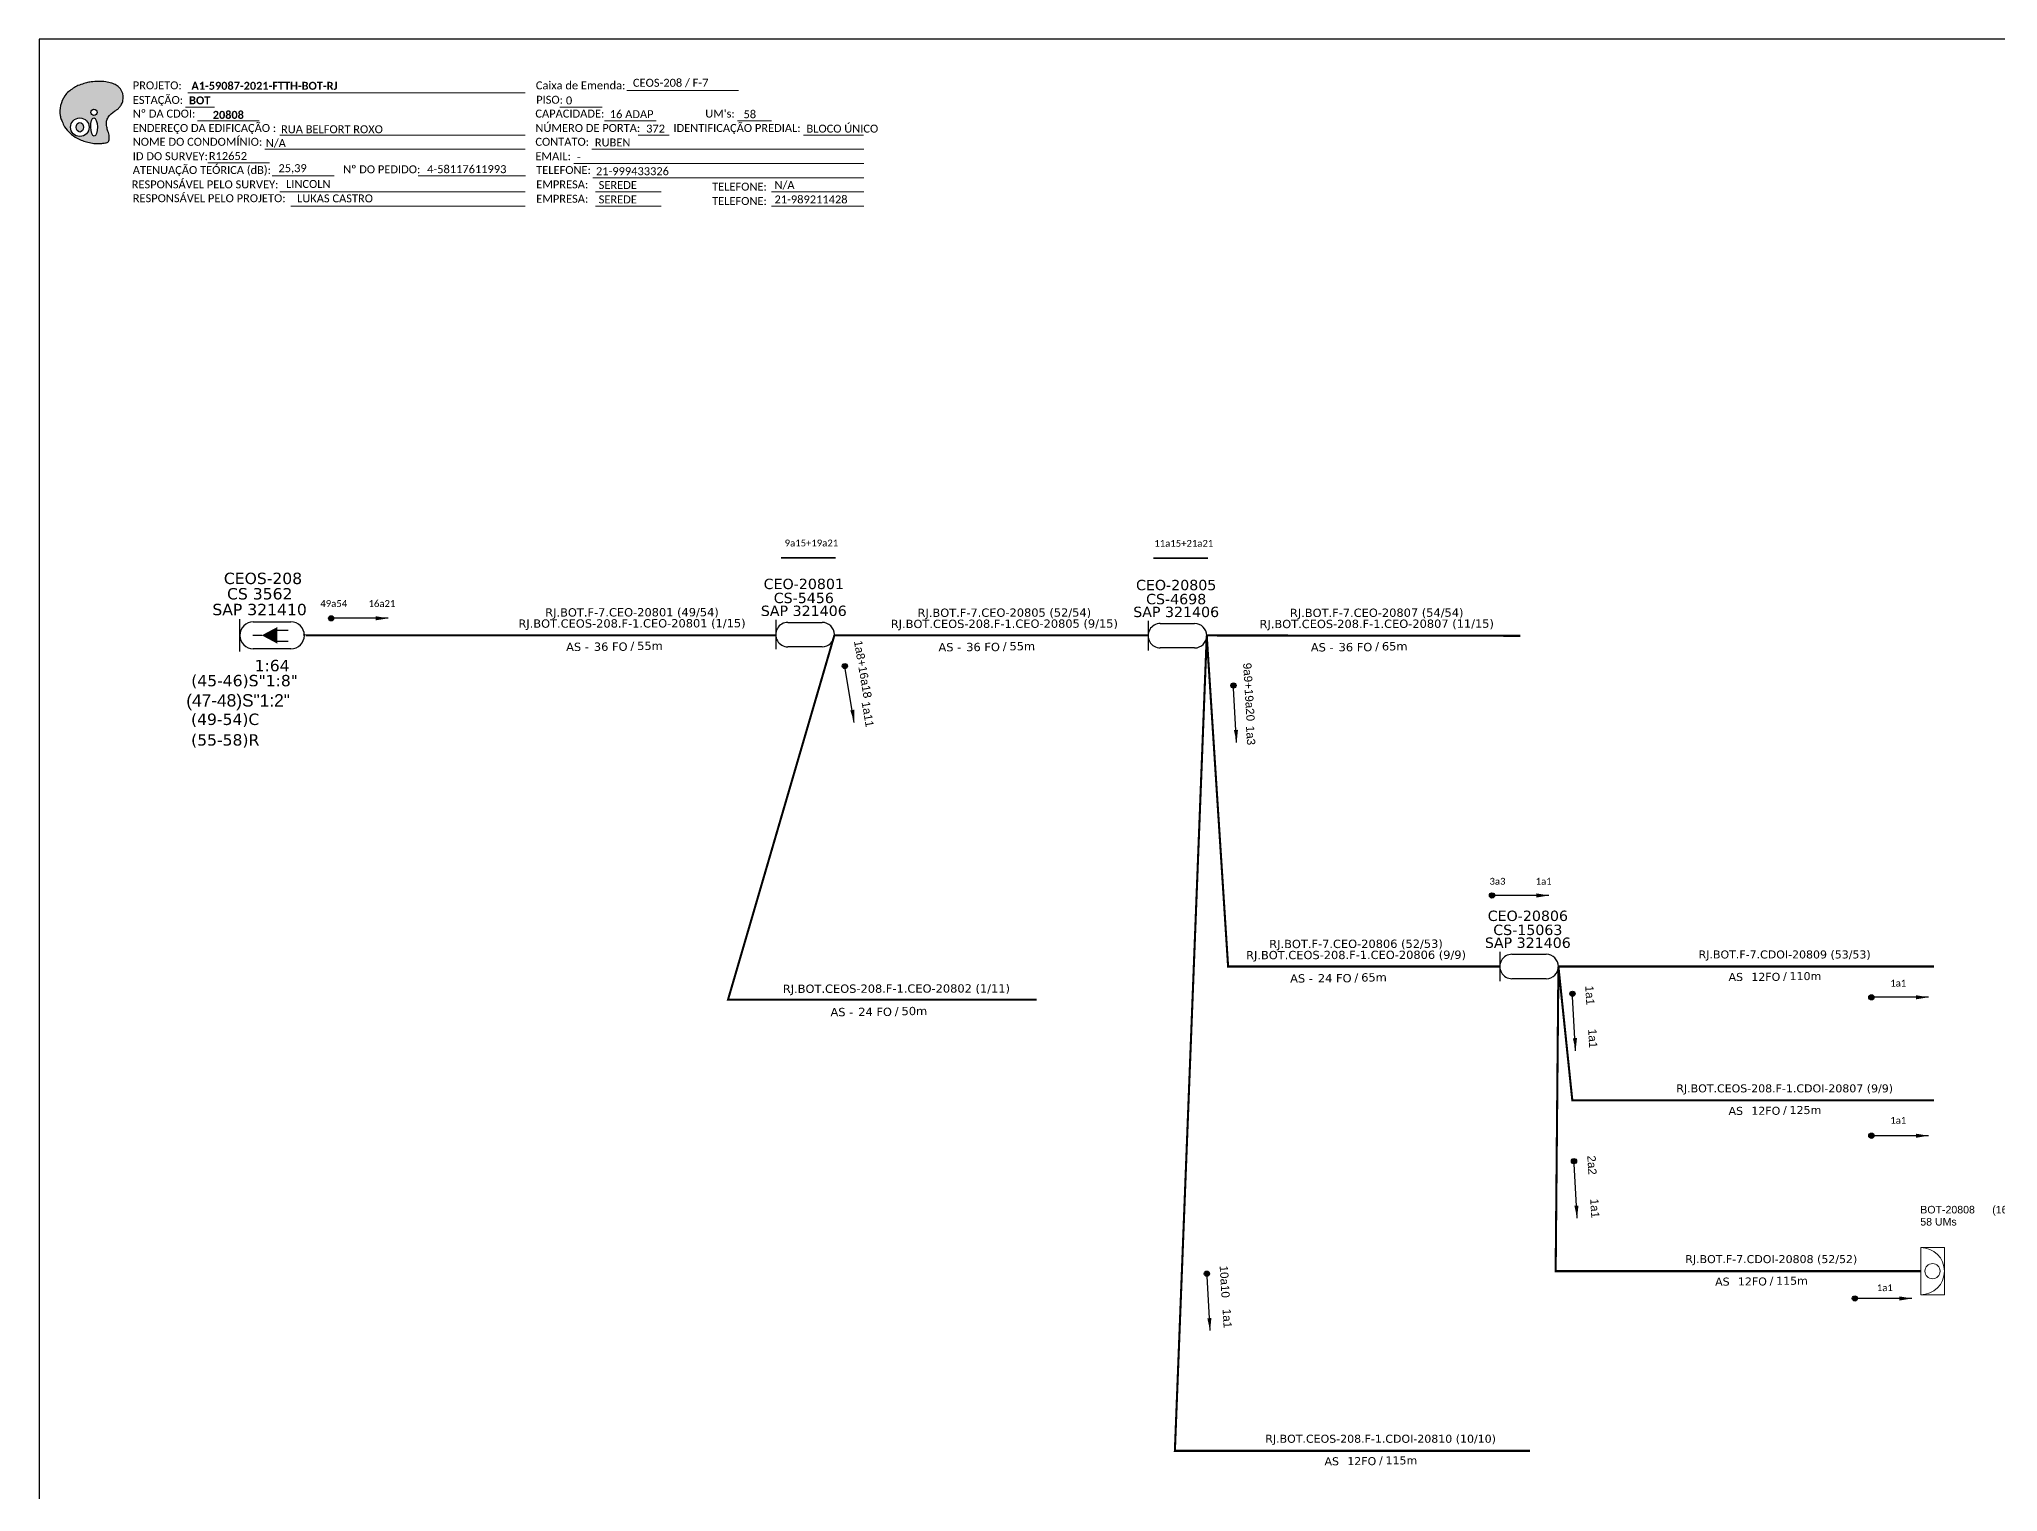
# Model space of a CAD drawing. Extents: x -89 to 2622484776, y -1852823961 to 1299.
# Drawn here: x -89.3 to 351.7, y 972.1 to 1299 of the extents above; entities that cross this region are included whole.
import ezdxf
from ezdxf.enums import TextEntityAlignment as Align

# ---------------------------------------------------------------- set-up
doc = ezdxf.new("R2010")
doc.units = 0
for name, color, linetype, lineweight in [("20.0-LEGENDA DOS CDO'S", 1, 'Continuous', 0), ('20.1-CDO_INTERIOR', 1, 'Continuous', 0), ('40.1-ETIQUETAS', 1, 'Continuous', 20)]:
    doc.layers.add(name, color=color, linetype=linetype, lineweight=lineweight)
for name, color, linetype in [('20.4-CEOS', 1, 'Continuous'), ('20.5-CEO', 1, 'Continuous'), ('CAP a instalar', 1, 'Continuous'), ('Seta indicação do cabo', 7, 'Continuous')]:
    doc.layers.add(name, color=color, linetype=linetype)
doc.styles.add('ARIAL', font='arial.ttf')
doc.styles.add('siredit', font='verdana.ttf')
doc.styles.get("Standard").update_dxf_attribs({"font": 'arial.ttf'})
doc.styles.add('WMF-Calibri0', font='calibri.ttf')
doc.styles.add('WMF-Calibri1', font='calibrib.ttf')
doc.linetypes.add('FENCELINE1', pattern='A,0.25,-0.1,[133,ltypeshp.shx,S=0.1,R=0,X=-0.1,Y=0],-0.1,1', length=1.45)
doc.dimstyles.new('CC', dxfattribs={"dimtxt": 1, "dimasz": 2, "dimexe": 0.18, "dimexo": 0.0625, "dimgap": 0.09, "dimtad": 0, "dimdec": 0, "dimrnd": 1, "dimzin": 0, "dimdsep": 46, "dimtxsty": 'siredit', "dimblk": 'NONE', "dimcen": 0, "dimse1": 1, "dimse2": 1, "dimsd1": 1, "dimsd2": 1, "dimclrt": 7, "dimadec": 0, "dimazin": 0, "dimtfac": 1, "dimtdec": 0, "dimtofl": 0, "dimtmove": 0, "dimatfit": 3, "dimfxl": 0, "dimtolj": 1, "dimtzin": 0, "dimarcsym": 0})

# ---------------------------------------------------------------- blocks, each defined once
blk = doc.blocks.new('OI')
h = blk.add_hatch(color=40)
edge = h.paths.add_edge_path()
edge.add_spline(control_points=[(4.352419702950127, -0.6712759720847714), (3.924115752848461, -0.9915029685596106), (3.259381865687179, -1.500698829921178), (2.812477989493668, -2.594763842551949), (2.897620153085453, -3.503477074728932), (3.058319510024647, -4.273537287510011), (3.31256017573575, -4.850776572338021), (3.374319546476701, -5.386617152055612), (3.40373478638643, -5.881418795735535), (3.203556863798093, -6.395456820980147), (2.54040674550884, -6.612094221073558), (1.652141110328765, -6.633251194432177), (0.5504409367210052, -6.670844676145138), (-0.5591961455999713, -6.424414889548825), (-1.608183129908948, -6.140502192816481), (-2.774697610003917, -5.605051963396024), (-3.918812940678667, -4.767945078591104), (-4.891027295321181, -3.696022096142838), (-5.341519274570906, -2.648111499301897), (-5.601855179603182, -1.940823267118849), (-5.845189685200991, -0.9558993654544832), (-5.707762275863855, 0.4682888211259506), (-5.097642077570273, 2.023349581494928), (-4.143343415207334, 3.01628683071891), (-3.29790337558995, 3.614532800154741), (-2.366475374024266, 4.158047617166403), (-1.364272336810055, 4.441945920877722), (-0.5615272271484302, 4.704058582470099), (0.7939944845060355, 4.853146434422466), (2.235070974699946, 4.967911457819085), (3.789711588355888, 4.572881902536379), (4.666137906037339, 4.210020552204397), (5.436098154557043, 3.650312278273106), (5.761948681162404, 2.994656724675468), (6.034585585907428, 2.213775269688841), (6.009808082014704, 1.455541098135563), (5.718042820068033, 0.6359933999344543), (5.313400224373256, 0.0750211537648235), (4.875050523754715, -0.3768521848496249), (4.507941044630717, -0.5549984263785248), (4.352419702950127, -0.6712759720847714)], knot_values=[0, 0, 0, 0, 1.604339872500801, 2.417190916820825, 3.4275953858818, 4.282807915804913, 4.776746146191369, 5.304181770748566, 5.888771497486102, 6.258406050447018, 6.858137058748512, 7.791289582546336, 8.986194879479926, 10.12424202223405, 11.18785698458849, 12.24290818547195, 13.95378441239277, 15.41416060145544, 16.51539074843153, 17.34918828129177, 17.67585288929998, 19.55202082369303, 21.51553059940301, 22.5686375333085, 23.63245026583211, 24.62108363093478, 25.78271769349368, 26.7453467966967, 27.14265309212063, 29.870543205723, 31.00464861129232, 31.9215319142548, 32.70958935288631, 33.8013910221095, 34.04247085086502, 35.19233337509274, 35.97146113351405, 36.62887121321, 37.25435925468828, 37.83691071008289, 37.83691071008289, 37.83691071008289, 37.83691071008289], degree=3, periodic=0)
h.paths.add_polyline_path([(1.129417951625206, -0.8737795733348717, -1), (-0.0445971396300624, -0.8737795733348717, -1)], flags=16)
edge = h.paths.add_edge_path(flags=16)
edge.add_ellipse((0.56219141516479, -3.586262332308107), major_axis=(-0.02268085786554877, 1.710246984485785), ratio=0.3613047418081332, start_angle=0, end_angle=359.9999999999999)
h.paths.add_polyline_path([(-0.3621758253683389, -3.620028578179783, -1), (-3.797581263575081, -3.620028578179783, -1)], flags=16)
edge = h.paths.add_edge_path(flags=0)
edge.add_ellipse((-2.079878544471709, -3.620028578179783), major_axis=(0, 0.8845587771671666), ratio=0.7582943452177149, start_angle=0, end_angle=360)
at = {"color": 40}
for centre, radius in [((-2.079878544471709, -3.620028578179783), 1.71770271910337), ((0.5424104059975721, -0.8737795733348717), 0.5870075456276344)]:
    blk.add_circle(centre, radius, dxfattribs=at)
blk.add_ellipse((-2.079878544471709, -3.620028578179783), major_axis=(0, 0.8845587771671666), ratio=0.7582943452177149, start_param=-3.141592653589792, end_param=3.141592653589792, dxfattribs=at)
blk.add_ellipse((0.56219141516479, -3.586262332308107), major_axis=(-0.02268085786554741, 1.710246984485714), ratio=0.3613047418081322, dxfattribs=at)
at = {"color": 40, "start_tangent": (-0.8008975356961701, -0.5988014172626867), "end_tangent": (-0.8008975356961701, -0.5988014172626867)}
blk.add_spline([(4.352419702950127, -0.6712759720847714), (3.195715068262444, -1.783004722539629), (2.897004975372082, -2.538980317818726), (2.922427632545378, -3.549064908138091), (3.11944884785592, -4.381273482988802), (3.284845839634753, -4.846696742557782), (3.367467724334828, -5.367620885039825), (3.354757271305087, -5.952072416812001), (3.202224830491132, -6.288767467624978), (2.662005623351006, -6.549229538866112), (1.732598946122408, -6.632757145040017), (0.5377612012316888, -6.620051554758077), (-0.5808103232534167, -6.410411282525133), (-1.601602329721089, -6.111646378836753), (-2.561285749098686, -5.67330773000762), (-3.946789045007307, -4.669575653769554), (-4.893762011354708, -3.557846903314469), (-5.365989882126965, -2.563005873463537), (-5.639277317844031, -1.775267145659056), (-5.715543538250557, -1.45763019920909), (-5.626565989256932, 0.4164266606059357), (-4.844587258720792, 2.217504089340678), (-4.125749281802172, 2.987118393508266), (-3.267753864447484, 3.61603921020756), (-2.401994012467155, 4.093381654678211), (-1.302489480862248, 4.468192914217439), (-0.3725285763989348, 4.71684428964741), (0.0215138542212401, 4.767666088655602), (2.749216299421759, 4.799663625071756), (3.849960618963931, 4.526612322314946), (4.689438892891332, 4.157896688180386), (5.312279984731532, 3.675088754424365), (5.853457926188213, 2.726849691424291), (5.929724146595192, 2.498151314828332), (5.936079810888286, 1.348306355646997), (5.669057857149737, 0.6163641856880134), (5.294082419409762, 0.0763813767231625), (4.842645512173502, -0.3565620477762366), (4.352419702950127, -0.6712759720847714)], degree=3, dxfattribs=at)
blk = doc.blocks.new('CARIMBO')
at = {"color": 7, "lineweight": 0}
for points in [[(35.66471832577918, -16.78595427051357), (111.6366433491248, -16.78595427051357)], [(134.4756121066066, -16.29534534774859), (159.6094163852786, -16.29534534774859)], [(35.14850983938868, -20.06493532826585), (41.69847490891061, -20.06493532826585)], [(119.4342196304015, -20.02280253698893), (128.9158568747253, -20.02280253698893)], [(37.81000762400981, -23.13515663936914), (51.7533540026734, -23.13515663936914)], [(56.37955917691306, -26.37200490584451), (111.6366433491248, -26.37200490584451)], [(129.4824049556755, -23.13515663936914), (141.0993914069377, -23.13515663936914)], [(137.066372518304, -26.37200490584451), (144.0114175897852, -26.37200490584451)], [(159.4244436713316, -23.13515663936914), (167.0887523463161, -23.13515663936914)], [(174.2391083118628, -26.37200490584451), (187.7966850876128, -26.37200490584451)], [(52.96901286363845, -29.48435900822483), (111.6366433491248, -29.48435900822483)], [(126.5971999784606, -29.48435900822483), (187.8252362844778, -29.48435900822483)], [(40.12931037379713, -32.54842461920316), (54.07265675245981, -32.54842461920316)], [(122.5579130103606, -32.7212072747003), (187.8252362844778, -32.7212072747003)], [(54.66519152064211, -35.51602187663696), (68.6085378993057, -35.51602187663696)], [(56.37955917691306, -39.07040964355576), (111.6366433491248, -39.07040964355576)], [(126.8445031652473, -35.95805554117567), (187.8252362844778, -35.95805554117567)], [(127.4526453203753, -39.07040964355576), (142.2515575816524, -39.07040964355576)], [(167.0554538983006, -39.07040964355576), (187.8252362844778, -39.07040964355576)], [(58.86944245881659, -42.30725791003124), (111.6366433491248, -42.30725791003124)], [(127.4526453203753, -42.30725791003124), (142.2515575816524, -42.30725791003124)], [(167.0554538983006, -42.30725791003124), (187.8252362844778, -42.30725791003124)]]:
    blk.add_lwpolyline(points, dxfattribs=at)
at = {"color": 7, "xscale": 1.213923925163967, "yscale": 1.213923925163967, "zscale": 1.213923925163967, "rotation": 0.1532896023949059}
blk.add_blockref('OI', (13.86064372473447, -20.16081004027546), dxfattribs=at)
at = {"color": 7, "lineweight": 0, "style": 'WMF-Calibri0'}
for s, p in [('ESTAÇÃO:', (23.26411152758737, -19.31797034369458)), ('PROJETO:', (23.26411152758737, -16.03898928594219)), ('Caixa de Emenda:', (114.019383223992, -16.03898928594219)), ('PISO:', (114.0902684085968, -19.27583755241767)), ('Nº DA CDOI:', (23.26411152758737, -22.38819165479788)), ('CAPACIDADE:', (113.9104579965951, -22.38819165479788)), ("UM's:", (152.1547894428747, -22.38819165479788)), ('ENDEREÇO DA EDIFICAÇÃO :', (23.26411152758737, -25.62503992127324)), ('NOME DO CONDOMÍNIO:', (23.26411152758737, -28.73739402365345)), ('NÚMERO DE PORTA:', (113.9104579965951, -25.62503992127324)), ('IDENTIFICAÇÃO PREDIAL:', (144.9934328708498, -25.62503992127324)), ('ID DO SURVEY:', (23.26411152758737, -31.97424229012893)), ('CONTATO:', (113.9104579965951, -28.73739402365345)), ('EMAIL:', (113.9104579965951, -31.97424229012893)), ('ATENUAÇÃO TEÓRICA (dB):', (23.26411152758737, -35.08659639250925)), ('TELEFONE:', (114.092746456985, -35.08659639250925)), ('RESPONSÁVEL PELO SURVEY:', (23.02177706110069, -38.32344465898473)), ('RESPONSÁVEL PELO PROJETO:', (23.26411152758737, -41.43579876136471)), ('EMPRESA:', (114.092746456985, -38.32344465898473)), ('TELEFONE:', (153.6960943270597, -38.82787422359218)), ('EMPRESA:', (114.092746456985, -41.5602929254602)), ('TELEFONE:', (153.6960943270597, -42.06472249006765))]:
    blk.add_text(s, height=1.792715962971007, dxfattribs=at).set_placement(p)
at = {"color": 7, "lineweight": 0, "flags": 8}
for tag, p, style in [('EST', (35.94312076413735, -19.41353519611221), 'WMF-Calibri1'), ('PROJ', (36.45932925052784, -16.13455413835982), 'WMF-Calibri1'), ('PISO_PTR', (120.7849113901812, -19.42375161468328), 'WMF-Calibri0'), ('CEOS-XX', (135.8742178945085, -15.45587154045222), 'WMF-Calibri0'), ('CAPAC.', (130.6569082044116, -22.51548958389083), 'WMF-Calibri0'), ("UC'S", (160.7751354311113, -22.53610571706349), 'WMF-Calibri0'), ('LOGRADOURO', (56.64517196820088, -25.91233136994379), 'WMF-Calibri0'), ('N°', (138.8451201973057, -25.77295398353886), 'WMF-Calibri0'), ('N°PREDIO', (174.9422599233294, -25.77295398353886), 'WMF-Calibri0'), ('_ID_', (40.39492316508586, -31.93881567925018), 'WMF-Calibri0'), ('NOME_DO_COND.', (53.23462565492628, -29.02468547232411), 'WMF-Calibri0'), ('EMAIL', (123.2610646218272, -32.12215635239465), 'WMF-Calibri0'), ('NOME_DO_CONTATO', (127.3003515899272, -28.88530808591918), 'WMF-Calibri0'), ('O_POTEN', (56.06379730854314, -34.67654806934058), 'WMF-Calibri0'), ('TELEFONE', (127.5476547767139, -35.35900461887002), 'WMF-Calibri0'), ('RES_SURVEY', (57.77816496481501, -38.23093583625939), 'WMF-Calibri0'), ('RES_PROJ', (60.26804824671854, -41.46778410273487), 'WMF-Calibri0'), ('EMP_RESP_SURVEY', (128.1557969318419, -38.47135872125011), 'WMF-Calibri0'), ('CONT_RESP_SURVEY', (167.7586055097672, -38.47135872125011), 'WMF-Calibri0'), ('EMP_RESP_PROJ', (128.1557969318419, -41.70820698772559), 'WMF-Calibri0'), ('CONT_RESP_PROJ', (167.7586055097681, -41.70820698772559), 'WMF-Calibri0')]:
    blk.add_attdef(tag, p, '', height=1.792715962971007, dxfattribs=dict(at, style=style))
at = {"color": 7, "lineweight": 0, "style": 'WMF-Calibri1', "flags": 8}
blk.add_attdef("N° CDO'S", text='', height=1.792715962971007, dxfattribs=at).set_placement((44.78168081334115, -22.67548310346842), align=Align.CENTER)
blk = doc.blocks.new('ETIQUETA_RS5F')
at = {"layer": '40.1-ETIQUETAS', "color": 0, "style": 'siredit'}
blk.add_text('/', height=1.5, dxfattribs=at).set_placement((1.579685439575143, -1.954241996242686), align=Align.MIDDLE_RIGHT)
for tag, p in [('ETIQUETA_R_PRIMARIA', (1.21386737562608, 4.104300005361877)), ('ETIQUETA_R_SECUNDARIA', (1.21386737562608, 2.104300005361878)), ('F_ATIVAS/F_MORTAS', (1.142685621933026, -4.244905073340547))]:
    blk.add_attdef(tag, text='', height=1.5, dxfattribs=at).set_placement(p, align=Align.MIDDLE_CENTER)
for tag, p in [('TIPO_CABO', (-6.584823890483393, -2.115119524236789)), ('CAP_CABO', (0.3972908086682878, -2.092994078243819))]:
    blk.add_attdef(tag, text='', height=1.5, dxfattribs=at).set_placement(p, align=Align.MIDDLE_RIGHT)
blk.add_attdef('METROS', text='', height=1.5, dxfattribs=at).set_placement((2.142685621933026, -1.954241996242686), align=Align.MIDDLE_LEFT)
for tag, p in [('FUSÃO_1', (0.8484388594359302, -8.387413705695524)), ('FUSÃO_2', (0.8484388594359302, -10.59879640730355)), ('FUSÃO_3', (0.8484388594359302, -12.93303376395936)), ('FUSÃO_4', (0.8484388594359302, -15.14441639748912)), ('FUSÃO_5', (0.8484388594359302, -17.15864981329581))]:
    blk.add_attdef(tag, text='', height=1.5, dxfattribs=at).set_placement(p, align=Align.CENTER)
blk = doc.blocks.new('CEO_CT_DRT')
at = {"layer": '20.5-CEO', "color": 0}
for p, q in [((-1.556572805790523, 1.26366386849038), (1.800231245210768, 1.263663868485228)), ((1.800231245207015, -1.129532080615818), (-1.556572805794161, -1.129532080610666))]:
    blk.add_line(p, q, dxfattribs=at)
blk.add_lwpolyline([(-2.753170780331715, 1.509864701626281), (-2.753170780336148, -1.375732913765517)], dxfattribs=at)
for centre, start, end in [((-1.556572805792342, 0.06706589393089879), 89.9999999999088, 269.9999999999153), ((1.800231245208835, 0.06706589392574694), 269.9999999999153, 89.9999999999088)]:
    blk.add_arc(centre, 1.196597974541566, start, end, dxfattribs=at)
at = {"layer": '20.5-CEO', "color": 7, "style": 'siredit'}
for tag, p in [('CEO_Nº', (0.1218292197103494, 5.60943270178463)), ('LOCAL', (0.1218292197103494, 4.233558394229366)), ('SAP', (0.1218292197103494, 2.974344253774319)), ('FIBRAS_RESERVA', (0.1218292197103494, -1.940784021336846))]:
    blk.add_attdef(tag, text='', height=1.013760000014873, dxfattribs=at).set_placement(p, align=Align.TOP_CENTER)
blk = doc.blocks.new('_None')
blk = doc.blocks.new('CEOS_RP_CT_DRT')
at = {"layer": '20.4-CEOS', "color": 0}
for p, q in [((-4.53540305195467, 1.193932948174431), (-1.192121196201508, 1.193932948169308)), ((-1.192121196205146, -1.189622502886941), (-4.535403051958308, -1.189622502881817))]:
    blk.add_line(p, q, dxfattribs=at)
for points in [[(-5.727180777477808, -1.434831566566823), (-5.727180777473603, 1.439142011863122)], [(-3.786662383189575, 0.0021552226540644), (-4.59051315805804, 0.0021552226553115)], [(-2.467895913357818, 0.4750304685594743), (-1.452774222781993, 0.4750304685579181)], [(-2.467895913359409, -0.5166387403461278), (-1.452774222783471, -0.5166387403476841)]]:
    blk.add_lwpolyline(points, dxfattribs=at)
blk.add_lwpolyline([(-3.786662383189575, 0.0021552226540644, 0, 1.471254382142577, 0), (-2.40646576975352, 0.0021552226519433, 1.471254382142577, 1.471254382142577, 0)], format="xyseb", dxfattribs=at)
for centre, start, end in [((-4.535403051956489, 0.0021552226552263), 89.9999999999088, 269.9999999999088), ((-1.192121196203327, 0.0021552226501028), 269.9999999999088, 89.9999999999088)]:
    blk.add_arc(centre, 1.191777725519198, start, end, dxfattribs=at)
at = {"layer": '20.4-CEOS', "color": 7, "style": 'siredit'}
for tag, p in [('Nº_DA_CEOS', (-2.863762124081898, 5.595917801463521)), ('LOCAL', (-2.863762124081898, 4.242648332013449)), ('SAP', (-2.863762124081898, 2.776606380734969)), ('RACIO_SPLITAGEM', (-2.863762124081898, -1.884655211951627)), ('FIBRAS_SPLITTER', (-2.863762124081898, -3.576242074805121)), ('FIBRAS_TOP_C', (-2.863762124081898, -5.080238687836014)), ('RESERVA_FINAIS', (-2.863762124081898, -6.39223573701183))]:
    blk.add_attdef(tag, text='', height=1.009676276197057, dxfattribs=at).set_placement(p, align=Align.TOP_CENTER)
blk = doc.blocks.new('CDOI_INT')
at = {"layer": '20.1-CDO_INTERIOR', "color": 0, "lineweight": 18}
blk.add_lwpolyline([(4.249981471179524, -4.24998872676845), (4.249981471179524, 4.250011275022914), (-1.852971610105669e-05, 4.250011275022914), (-1.852971610105669e-05, -4.24998872676845)], close=True, dxfattribs=at)
blk.add_circle((2.124981470731825, 1.127412723178622e-05), 1.360000000286616, dxfattribs=at)
blk.add_arc((-1.852971610105669e-05, 1.127412723178622e-05), 4.250000000895675, 270, 90, dxfattribs=at)
at = {"layer": "20.0-LEGENDA DOS CDO'S", "color": 0, "style": 'ARIAL'}
for tag, p, height in [('CDO_N', (-0.08316492233080908, 10.38098629381203), 1.36026264347739), ('SPLITER_1', (21.17675913080774, 10.38098629381203), 1.36026264347739), ('SAP', (-0.08316492233080908, 6.22686687745464), 1.36026264347739), ('SURVEY', (-0.07814626409873426, 8.200063073254213), 1.360262643477362), ('SPLITER_2', (21.19367802979167, 8.681501830021247), 1.36026264347739), ('1:XX', (5.943843487360652, -2.215305510502517), 1.360262643477362), ('UMS', (5.943843487360425, -4.242847191936576), 1.360262643477362)]:
    blk.add_attdef(tag, p, '', height=height, dxfattribs=at)
blk.add_attdef('FIBRAS_UTILIZADAS', text='', height=1.36026264347739, dxfattribs=at).set_placement((15.33943335140287, 10.38098629381203), align=Align.CENTER)
blk = doc.blocks.new('SETA 2')
at = {"layer": 'Seta indicação do cabo'}
h = blk.add_hatch(color=256, dxfattribs=at)
h.dxf.hatch_style = 1
h.paths.add_polyline_path([(348.9735608641431, 271.6477992349373, 1), (348.8483190563941, 271.6477992349373, 1)])
blk.add_circle((348.9109399602686, 271.6477992349373), 0.06262090387451735, dxfattribs=at)
blk.add_leader([(350.2792110521879, 271.6477992349373), (348.9735608641431, 271.6477992349373)], dimstyle='CC', override={"dimasz": 0.3}, dxfattribs=at)

msp = doc.modelspace()

# ---------------------------------------------------------------- linework, layer by layer
msp.add_lwpolyline([(-89.31730141181794, 705.0231007270784), (749.2471410042413, 705.0231007270775), (749.2471410042413, 1299.023100727077), (-89.31730141181794, 1299.023100727078), (-89.31730141181794, 705.0231007270784)])
at = {"color": 7, "lineweight": 0}
msp.add_lwpolyline([(-4.010172526902352, 1268.262613774359), (20.13938130401129, 1268.262613774359)], dxfattribs=at)
at = {"layer": '20.5-CEO', "color": 5}
for p, q in [((242.2728409098254, 1093.056807535502), (249.9830002144699, 1093.056807060431)), ((249.9829998757723, 1087.559935114839), (242.2728405711277, 1087.55993558991))]:
    msp.add_line(p, q, dxfattribs=at)
msp.add_lwpolyline([(239.5244049718931, 1093.622300243456), (239.52440456351, 1086.994443220603)], dxfattribs=at)
for centre, start, end in [((242.2728407404757, 1090.308371562685), 89.99999646961943, 269.9999964696574), ((249.9830000451202, 1090.308371087614), 269.9999964696574, 89.99999646961943)]:
    msp.add_arc(centre, 2.748435972775155, start, end, dxfattribs=at)
at = {"layer": 'CAP a instalar', "color": 7, "ltscale": 30, "const_width": 0.46875}
for points in [[(-29.61317461755789, 1164.84642420017), (-29.61317503351529, 1164.846425190966), (3.907959383241177, 1164.841474913941)], [(-29.61317503351529, 1164.841474913941), (-29.61238164821771, 1164.841474913941)], [(3.907959383241177, 1164.841474913941), (76.51705225503065, 1164.838449059176)], [(89.71308196548307, 1164.83793721855), (65.77443810976547, 1082.855300131394), (135.2962562103476, 1082.855300945155)], [(89.71308196548307, 1164.83793721855), (160.3494051271482, 1164.834993575452)], [(246.3591559651886, 981.3055658299127), (166.3807267193079, 981.3055658299127), (173.5554513248917, 1164.761414830735)], [(173.5547697782768, 1164.822618839535), (244.1867680835694, 1164.740404838834)], [(239.5244047677006, 1090.30837173203), (178.3656568307451, 1090.30837173203), (173.5554513248917, 1164.761414830735)], [(337.328704845213, 1090.308370918265), (252.7314360178952, 1090.308370918267)], [(337.328704845213, 1060.163843335846), (255.8637367630163, 1060.163843335846), (252.7314360178952, 1090.308370918267)]]:
    msp.add_lwpolyline(points, dxfattribs=at)
at = {"layer": 'CAP a instalar', "ltscale": 30, "const_width": 0.46875}
msp.add_lwpolyline([(334.3061389719987, 1021.741041220666), (252.1120077602573, 1021.741041220666), (252.7314360178952, 1090.308370918267)], dxfattribs=at)

# ---------------------------------------------------------------- block references
ref = msp.add_blockref('CARIMBO', (-91.50984632542486, 1303.768187169149))
ref.add_attrib('PROJ', 'A1-59087-2021-FTTH-BOT-RJ', (-55.05051707489793, 1287.633633030789), dxfattribs={"color": 7, "lineweight": 0, "height": 1.792715962971008, "style": 'WMF-Calibri1'})
ref.add_attrib('EST', 'BOT', (-55.56672556128569, 1284.354651973037), dxfattribs={"color": 7, "lineweight": 0, "height": 1.792715962971008, "style": 'WMF-Calibri1'})
ref.add_attrib("N° CDO'S", '20808', dxfattribs={"color": 7, "lineweight": 0, "height": 1.792715962971008, "style": 'WMF-Calibri1'}).set_placement((-46.72816551208189, 1281.09270406568), align=Align.CENTER)
ref.add_attrib('LOGRADOURO', 'RUA BELFORT ROXO', (-34.86467435722398, 1277.855855799205), dxfattribs={"color": 7, "lineweight": 0, "height": 1.792715962971008, "style": 'WMF-Calibri0'})
ref.add_attrib('NOME_DO_COND.', 'N/A', (-38.27522067049676, 1274.743501696825), dxfattribs={"color": 7, "lineweight": 0, "height": 1.792715962971008, "style": 'WMF-Calibri0'})
ref.add_attrib('_ID_', 'R12652', (-51.11492316033718, 1271.829371489899), dxfattribs={"color": 7, "lineweight": 0, "height": 1.792715962971008, "style": 'WMF-Calibri0'})
ref.add_attrib('O_POTEN', '25,39', (-35.44604901688172, 1269.091639099808), dxfattribs={"color": 7, "lineweight": 0, "height": 1.792715962971008, "style": 'WMF-Calibri0'})
ref.add_attrib('RES_SURVEY', 'LINCOLN', (-33.73168136060804, 1265.537251332889), dxfattribs={"color": 7, "lineweight": 0, "height": 1.792715962971008, "style": 'WMF-Calibri0'})
ref.add_attrib('RES_PROJ', 'LUKAS CASTRO', (-31.24179807870632, 1262.300403066414), dxfattribs={"color": 7, "lineweight": 0, "height": 1.792715962971008, "style": 'WMF-Calibri0'})
ref.add_attrib('CEOS-XX', 'CEOS-208 / F-7', (44.36437156908551, 1288.312315628696), dxfattribs={"color": 7, "lineweight": 0, "height": 1.792715962971008, "style": 'WMF-Calibri0'})
ref.add_attrib('CAPAC.', '16 ADAP', (39.14706187898673, 1281.252697585258), dxfattribs={"color": 7, "lineweight": 0, "height": 1.792715962971008, "style": 'WMF-Calibri0'})
ref.add_attrib("UC'S", '58', (69.2652891056864, 1281.232081452086), dxfattribs={"color": 7, "lineweight": 0, "height": 1.792715962971008, "style": 'WMF-Calibri0'})
ref.add_attrib('PISO_PTR', '0', (29.27506506475811, 1284.344435554465), dxfattribs={"color": 7, "lineweight": 0, "height": 1.792715962971008, "style": 'WMF-Calibri0'})
ref.add_attrib('N°', '372', (47.33527387188269, 1277.995233185611), dxfattribs={"color": 7, "lineweight": 0, "height": 1.792715962971008, "style": 'WMF-Calibri0'})
ref.add_attrib('N°PREDIO', 'BLOCO ÚNICO', (83.43241359790454, 1277.995233185611), dxfattribs={"color": 7, "lineweight": 0, "height": 1.792715962971008, "style": 'WMF-Calibri0'})
ref.add_attrib('NOME_DO_CONTATO', 'RUBEN', (35.79050526450419, 1274.88287908323), dxfattribs={"color": 7, "lineweight": 0, "height": 1.792715962971008, "style": 'WMF-Calibri0'})
ref.add_attrib('EMAIL', '-', (31.75121829640239, 1271.646030816755), dxfattribs={"color": 7, "lineweight": 0, "height": 1.792715962971008, "style": 'WMF-Calibri0'})
ref.add_attrib('TELEFONE', '21-999433326', (36.03780845128904, 1268.40918255028), dxfattribs={"color": 7, "lineweight": 0, "height": 1.792715962971008, "style": 'WMF-Calibri0'})
ref.add_attrib('EMP_RESP_SURVEY', 'SEREDE', (36.64595060641705, 1265.296828447899), dxfattribs={"color": 7, "lineweight": 0, "height": 1.792715962971008, "style": 'WMF-Calibri0'})
ref.add_attrib('EMP_RESP_PROJ', 'SEREDE', (36.64595060641705, 1262.059980181424), dxfattribs={"color": 7, "lineweight": 0, "height": 1.792715962971008, "style": 'WMF-Calibri0'})
ref.add_attrib('CONT_RESP_SURVEY', 'N/A', (76.24875918434236, 1265.296828447899), dxfattribs={"color": 7, "lineweight": 0, "height": 1.792715962971008, "style": 'WMF-Calibri0'})
ref.add_attrib('CONT_RESP_PROJ', '21-989211428', (76.24875918434236, 1262.059980181424), dxfattribs={"color": 7, "lineweight": 0, "height": 1.792715962971008, "style": 'WMF-Calibri0'})
at = {"color": 7, "xscale": 9.375, "yscale": 9.375, "zscale": 9.375}
msp.add_blockref('SETA 2', (-3294.599447497039, -1378.013963886377), dxfattribs=at)
for p, rotation in [((-2961.179778196525, 3962.005984976131), 279.5330343062151), ((-2544.94005209141, 4278.043138815221), 273.1851728483392), ((-2550.923381208424, 4145.649215080453), 273.1851728483392)]:
    msp.add_blockref('SETA 2', p, dxfattribs=dict(at, rotation=rotation))
at = {"xscale": 9.375, "yscale": 9.375, "zscale": 9.375}
for p in [(-3033.264935253563, -1440.402693939131), (-2947.847832450141, -1463.313756910368), (-2947.847832450141, -1494.474318053102), (-2951.559365544454, -1531.104998370522)]:
    msp.add_blockref('SETA 2', p, dxfattribs=at)
at = {"xscale": 9.375, "yscale": 9.375, "zscale": 9.375, "rotation": 273.1851728483392}
for p in [(-2468.617456902157, 4208.659634426918), (-2468.284223872171, 4170.981835028062)]:
    msp.add_blockref('SETA 2', p, dxfattribs=at)
at = {"layer": '20.4-CEOS', "color": 7}
ref = msp.add_blockref('CEOS_RP_CT_DRT', (-29.61230047678509, 1164.84096557641), dxfattribs=dict(at, xscale=2.533202106133103, yscale=2.533202106133103, zscale=2.533202106133103))
ref.add_attrib('Nº_DA_CEOS', 'CEOS-208', dxfattribs={"color": 7, "height": 2.557714063182422, "style": 'siredit'}).set_placement((-38.92743379030435, 1178.947947320647), align=Align.TOP_CENTER)
ref.add_attrib('LOCAL', 'CS 3562', dxfattribs={"color": 7, "height": 2.557714063182422, "style": 'siredit'}).set_placement((-39.65501117594977, 1175.482089617988), align=Align.TOP_CENTER)
ref.add_attrib('SAP', 'SAP 321410', dxfattribs={"color": 7, "height": 2.557714063182422, "style": 'siredit'}).set_placement((-39.69391843134326, 1171.938527538778), align=Align.TOP_CENTER)
ref.add_attrib('RACIO_SPLITAGEM', '1:64', dxfattribs={"color": 7, "height": 2.557714063182422, "style": 'siredit'}).set_placement((-36.866788720974, 1159.327958731321), align=Align.TOP_CENTER)
ref.add_attrib('FIBRAS_SPLITTER', '(45-46)S"1:8"           ', dxfattribs={"color": 7, "height": 2.557714063182422, "style": 'siredit'}).set_placement((-36.93722675390381, 1155.937690503994), align=Align.TOP_CENTER)
ref.add_attrib('FIBRAS_TOP_C', ' (49-54)C                    ', dxfattribs={"color": 7, "height": 2.557714063182422, "style": 'siredit'}).set_placement((-36.84765706400685, 1147.229910194937), align=Align.TOP_CENTER)
ref.add_attrib('RESERVA_FINAIS', '(55-58)R                 ', dxfattribs={"color": 7, "height": 2.557714063182422, "style": 'siredit'}).set_placement((-37.95303802641683, 1142.591341346235), align=Align.TOP_CENTER)
ref = msp.add_blockref('CEO_CT_DRT', (82.83525681259016, 1164.85795193897), dxfattribs=dict(at, xscale=2.296874999999997, yscale=2.296874999999997, zscale=2.296874999999997, rotation=359.9999964697354))
ref.add_attrib('CEO_Nº', 'CEO-20801', dxfattribs={"layer": '20.5-CEO', "color": 7, "height": 2.328480000034161, "rotation": 359.9999964697329, "style": 'siredit'}).set_placement((82.83525759695476, 1177.588074124144), align=Align.TOP_CENTER)
ref.add_attrib('LOCAL', 'CS-5456', dxfattribs={"layer": '20.5-CEO', "color": 7, "height": 2.328480000034161, "rotation": 359.9999964697329, "style": 'siredit'}).set_placement((82.8352574022374, 1174.427862823981), align=Align.TOP_CENTER)
ref.add_attrib('SAP', 'SAP 321406', dxfattribs={"layer": '20.5-CEO', "color": 7, "height": 2.328480000034161, "rotation": 359.9999964697329, "style": 'siredit'}).set_placement((82.83525722403465, 1171.535605345121), align=Align.TOP_CENTER)
ref = msp.add_blockref('CEO_CT_DRT', (166.6721092012867, 1164.607373279743), dxfattribs=dict(at, xscale=2.296874999999997, yscale=2.296874999999997, zscale=2.296874999999997, rotation=359.9999964697354))
ref.add_attrib('CEO_Nº', 'CEO-20805', dxfattribs={"layer": '20.5-CEO', "color": 7, "height": 2.328480000034161, "rotation": 359.9999964697329, "style": 'siredit'}).set_placement((166.6721099856495, 1177.337495464917), align=Align.TOP_CENTER)
ref.add_attrib('LOCAL', 'CS-4698', dxfattribs={"layer": '20.5-CEO', "color": 7, "height": 2.328480000034161, "rotation": 359.9999964697329, "style": 'siredit'}).set_placement((166.672109790934, 1174.177284164756), align=Align.TOP_CENTER)
ref.add_attrib('SAP', 'SAP 321406', dxfattribs={"layer": '20.5-CEO', "color": 7, "height": 2.328480000034161, "rotation": 359.9999964697329, "style": 'siredit'}).set_placement((166.6721096127312, 1171.285026685895), align=Align.TOP_CENTER)
at = {"layer": '40.1-ETIQUETAS', "color": 7}
ref = msp.add_blockref('ETIQUETA_RS5F', (42.68575525919005, 1164.915916146174), dxfattribs=dict(at, xscale=1.246476226522507, yscale=1.246476226522507, zscale=1.246476226522507, rotation=0.1179917413874846))
ref.add_attrib('ETIQUETA_R_PRIMARIA', 'RJ.BOT.F-7.CEO-20801 (49/54)', dxfattribs={"color": 0, "height": 1.86971433978376, "rotation": 0.1179917413892232, "style": 'siredit'}).set_placement((44.15002956613534, 1170.034854826752), align=Align.MIDDLE_CENTER)
ref.add_attrib('ETIQUETA_R_SECUNDARIA', 'RJ.BOT.CEOS-208.F-1.CEO-20801 (1/15)', dxfattribs={"color": 0, "height": 1.86971433978376, "rotation": 0.1179917413892232, "style": 'siredit'}).set_placement((44.15516341012153, 1167.541907659885), align=Align.MIDDLE_CENTER)
ref.add_attrib('TIPO_CABO', 'AS -', dxfattribs={"color": 0, "height": 1.86971433978376, "rotation": 0.1179917413892232, "style": 'siredit'}).set_placement((34.4451316823579, 1162.262494046679), align=Align.MIDDLE_RIGHT)
ref.add_attrib('CAP_CABO', '36 FO', dxfattribs={"color": 0, "height": 1.86971433978376, "rotation": 0.1179917413892232, "style": 'siredit'}).set_placement((43.1480964170587, 1162.30799537442), align=Align.MIDDLE_RIGHT)
ref.add_attrib('METROS', '55m', dxfattribs={"color": 0, "height": 1.86971433978376, "rotation": 0.1179917413892232, "style": 'siredit'}).set_placement((45.32332877868248, 1162.485426471616), align=Align.MIDDLE_LEFT)
ref = msp.add_blockref('ETIQUETA_RS5F', (126.5171230788583, 1164.838882731496), dxfattribs=dict(at, xscale=1.246476226522507, yscale=1.246476226522507, zscale=1.246476226522507, rotation=0.1179917413874846))
ref.add_attrib('ETIQUETA_R_PRIMARIA', 'RJ.BOT.F-7.CEO-20805 (52/54)', dxfattribs={"color": 0, "height": 1.86971433978376, "rotation": 0.1179917413892232, "style": 'siredit'}).set_placement((127.9813973857999, 1169.957821412074), align=Align.MIDDLE_CENTER)
ref.add_attrib('ETIQUETA_R_SECUNDARIA', 'RJ.BOT.CEOS-208.F-1.CEO-20805 (9/15)', dxfattribs={"color": 0, "height": 1.86971433978376, "rotation": 0.1179917413892232, "style": 'siredit'}).set_placement((127.9865312297898, 1167.464874245206), align=Align.MIDDLE_CENTER)
ref.add_attrib('TIPO_CABO', 'AS -', dxfattribs={"color": 0, "height": 1.86971433978376, "rotation": 0.1179917413892232, "style": 'siredit'}).set_placement((118.2764995020243, 1162.185460632001), align=Align.MIDDLE_RIGHT)
ref.add_attrib('CAP_CABO', '36 FO', dxfattribs={"color": 0, "height": 1.86971433978376, "rotation": 0.1179917413892232, "style": 'siredit'}).set_placement((126.9794642367269, 1162.230961959742), align=Align.MIDDLE_RIGHT)
ref.add_attrib('METROS', '55m', dxfattribs={"color": 0, "height": 1.86971433978376, "rotation": 0.1179917413892232, "style": 'siredit'}).set_placement((129.1546965983525, 1162.408393056938), align=Align.MIDDLE_LEFT)
ref = msp.add_blockref('ETIQUETA_RS5F', (210.3554710877288, 1164.817871925832), dxfattribs=dict(at, xscale=1.246476226522507, yscale=1.246476226522507, zscale=1.246476226522507, rotation=0.1179917413874845))
ref.add_attrib('ETIQUETA_R_PRIMARIA', 'RJ.BOT.F-7.CEO-20807 (54/54)', dxfattribs={"color": 0, "height": 1.86971433978376, "rotation": 0.1179917413892232, "style": 'siredit'}).set_placement((211.8197453946741, 1169.93681060641), align=Align.MIDDLE_CENTER)
ref.add_attrib('ETIQUETA_R_SECUNDARIA', 'RJ.BOT.CEOS-208.F-1.CEO-20807 (11/15)', dxfattribs={"color": 0, "height": 1.86971433978376, "rotation": 0.1179917413892232, "style": 'siredit'}).set_placement((211.8248792386603, 1167.443863439543), align=Align.MIDDLE_CENTER)
ref.add_attrib('TIPO_CABO', 'AS -', dxfattribs={"color": 0, "height": 1.86971433978376, "rotation": 0.1179917413892232, "style": 'siredit'}).set_placement((202.1148475108967, 1162.164449826338), align=Align.MIDDLE_RIGHT)
ref.add_attrib('CAP_CABO', '36 FO', dxfattribs={"color": 0, "height": 1.86971433978376, "rotation": 0.1179917413892232, "style": 'siredit'}).set_placement((210.8178122455975, 1162.209951154078), align=Align.MIDDLE_RIGHT)
ref.add_attrib('METROS', '65m', dxfattribs={"color": 0, "height": 1.86971433978376, "rotation": 0.1179917413892232, "style": 'siredit'}).set_placement((212.9930446072231, 1162.387382251274), align=Align.MIDDLE_LEFT)
ref = msp.add_blockref('ETIQUETA_RS5F', (205.6946033920358, 1090.295179972747), dxfattribs=dict(at, xscale=1.246476226522507, yscale=1.246476226522507, zscale=1.246476226522507, rotation=0.1179917413874845))
ref.add_attrib('ETIQUETA_R_PRIMARIA', 'RJ.BOT.F-7.CEO-20806 (52/53)', dxfattribs={"color": 0, "height": 1.86971433978376, "rotation": 0.1179917413892232, "style": 'siredit'}).set_placement((207.1588776989793, 1095.414118653325), align=Align.MIDDLE_CENTER)
ref.add_attrib('ETIQUETA_R_SECUNDARIA', 'RJ.BOT.CEOS-208.F-1.CEO-20806 (9/9)', dxfattribs={"color": 0, "height": 1.86971433978376, "rotation": 0.1179917413892232, "style": 'siredit'}).set_placement((207.1640115429673, 1092.921171486458), align=Align.MIDDLE_CENTER)
ref.add_attrib('TIPO_CABO', 'AS -', dxfattribs={"color": 0, "height": 1.86971433978376, "rotation": 0.1179917413892232, "style": 'siredit'}).set_placement((197.4539798152036, 1087.641757873253), align=Align.MIDDLE_RIGHT)
ref.add_attrib('CAP_CABO', '24 FO', dxfattribs={"color": 0, "height": 1.86971433978376, "rotation": 0.1179917413892232, "style": 'siredit'}).set_placement((206.1569445499063, 1087.687259200993), align=Align.MIDDLE_RIGHT)
ref.add_attrib('METROS', '65m', dxfattribs={"color": 0, "height": 1.86971433978376, "rotation": 0.1179917413892232, "style": 'siredit'}).set_placement((208.33217691153, 1087.864690298189), align=Align.MIDDLE_LEFT)
ref = msp.add_blockref('ETIQUETA_RS5F', (102.2099527498885, 1082.719445777337), dxfattribs=dict(at, xscale=1.246476226522507, yscale=1.246476226522507, zscale=1.246476226522507, rotation=0.1179917413874844))
ref.add_attrib('ETIQUETA_R_SECUNDARIA', 'RJ.BOT.CEOS-208.F-1.CEO-20802 (1/11)', dxfattribs={"color": 0, "height": 1.86971433978376, "rotation": 0.1179917413892232, "style": 'siredit'}).set_placement((103.67936090082, 1085.345437291046), align=Align.MIDDLE_CENTER)
ref.add_attrib('TIPO_CABO', 'AS -', dxfattribs={"color": 0, "height": 1.86971433978376, "rotation": 0.1179917413892232, "style": 'siredit'}).set_placement((93.9693291730564, 1080.06602367784), align=Align.MIDDLE_RIGHT)
ref.add_attrib('CAP_CABO', '24 FO', dxfattribs={"color": 0, "height": 1.86971433978376, "rotation": 0.1179917413892232, "style": 'siredit'}).set_placement((102.6722939077572, 1080.111525005581), align=Align.MIDDLE_RIGHT)
ref.add_attrib('METROS', '50m', dxfattribs={"color": 0, "height": 1.86971433978376, "rotation": 0.1179917413892232, "style": 'siredit'}).set_placement((104.847526269381, 1080.288956102777), align=Align.MIDDLE_LEFT)
at = {"layer": 'CAP a instalar', "color": 7, "ltscale": 30}
ref = msp.add_blockref('ETIQUETA_RS5F', (302.245725712748, 1090.500794455227), dxfattribs=dict(at, xscale=1.201354965018989, yscale=1.201354965018989, zscale=1.201354965018989))
ref.add_attrib('ETIQUETA_R_SECUNDARIA', 'RJ.BOT.F-7.CDOI-20809 (53/53)', dxfattribs={"layer": '40.1-ETIQUETAS', "color": 0, "height": 1.802032448611851, "style": 'siredit'}).set_placement((303.6671517335799, 1093.028805718599), align=Align.MIDDLE_CENTER)
ref.add_attrib('TIPO_CABO', 'AS', dxfattribs={"layer": '40.1-ETIQUETAS', "color": 0, "height": 1.802032448611851, "style": 'siredit'}).set_placement((294.2981552600559, 1087.959785111694), align=Align.MIDDLE_RIGHT)
ref.add_attrib('CAP_CABO', '12FO', dxfattribs={"layer": '40.1-ETIQUETAS', "color": 0, "height": 1.802032448611851, "style": 'siredit'}).set_placement((302.6861534204763, 1087.986365628418), align=Align.MIDDLE_RIGHT)
ref.add_attrib('METROS', '110m', dxfattribs={"layer": '40.1-ETIQUETAS', "color": 0, "height": 1.802032448611851, "style": 'siredit'}).set_placement((304.7829921450684, 1088.153056131465), align=Align.MIDDLE_LEFT)
at = {"layer": 'CAP a instalar', "color": 7, "linetype": 'FENCELINE1', "ltscale": 7}
ref = msp.add_blockref('ETIQUETA_RS5F', (302.245725712748, 1060.356266872806), dxfattribs=dict(at, xscale=1.201354965018989, yscale=1.201354965018989, zscale=1.201354965018989))
ref.add_attrib('ETIQUETA_R_SECUNDARIA', 'RJ.BOT.CEOS-208.F-1.CDOI-20807 (9/9)', dxfattribs={"layer": '40.1-ETIQUETAS', "color": 0, "height": 1.802032448611851, "style": 'siredit'}).set_placement((303.6671517335781, 1062.884278136178), align=Align.MIDDLE_CENTER)
ref.add_attrib('TIPO_CABO', 'AS', dxfattribs={"layer": '40.1-ETIQUETAS', "color": 0, "height": 1.802032448611851, "style": 'siredit'}).set_placement((294.2981552600559, 1057.815257529273), align=Align.MIDDLE_RIGHT)
ref.add_attrib('CAP_CABO', '12FO', dxfattribs={"layer": '40.1-ETIQUETAS', "color": 0, "height": 1.802032448611851, "style": 'siredit'}).set_placement((302.6861534204763, 1057.841838045997), align=Align.MIDDLE_RIGHT)
ref.add_attrib('METROS', '125m', dxfattribs={"layer": '40.1-ETIQUETAS', "color": 0, "height": 1.802032448611851, "style": 'siredit'}).set_placement((304.7829921450684, 1058.008528549044), align=Align.MIDDLE_LEFT)
at = {"layer": 'CAP a instalar', "linetype": 'FENCELINE1', "ltscale": 7}
ref = msp.add_blockref('CDOI_INT', (334.3061621682427, 1021.74102710726), dxfattribs=dict(at, xscale=1.251840167411643, yscale=1.251840167411643, zscale=1.251840167411643))
ref.add_attrib('CDO_N', 'BOT-20808', (334.2020529779456, 1034.736362727208), dxfattribs={"layer": "20.0-LEGENDA DOS CDO'S", "color": 0, "height": 1.702831415334721, "style": 'ARIAL'})
ref.add_attrib('FIBRAS_UTILIZADAS', '(16/0)', dxfattribs={"layer": "20.0-LEGENDA DOS CDO'S", "color": 0, "height": 1.702831415334721, "style": 'ARIAL'}).set_placement((353.5086809828645, 1034.736362727208), align=Align.CENTER)
ref.add_attrib('SURVEY', '58 UMs', (334.20833553591, 1032.006195437672), dxfattribs={"layer": "20.0-LEGENDA DOS CDO'S", "color": 0, "height": 1.702831415334721, "style": 'ARIAL'})
at = {"layer": 'CAP a instalar', "ltscale": 30}
ref = msp.add_blockref('ETIQUETA_RS5F', (299.2231598395338, 1021.933464757627), dxfattribs=dict(at, xscale=1.201354965018989, yscale=1.201354965018989, zscale=1.201354965018989))
ref.add_attrib('ETIQUETA_R_SECUNDARIA', 'RJ.BOT.F-7.CDOI-20808 (52/52)', dxfattribs={"layer": '40.1-ETIQUETAS', "color": 0, "height": 1.802032448611851, "style": 'siredit'}).set_placement((300.6445858603656, 1024.461476020999), align=Align.MIDDLE_CENTER)
ref.add_attrib('TIPO_CABO', 'AS', dxfattribs={"layer": '40.1-ETIQUETAS', "color": 0, "height": 1.802032448611851, "style": 'siredit'}).set_placement((291.2755893868416, 1019.392455414092), align=Align.MIDDLE_RIGHT)
ref.add_attrib('CAP_CABO', '12FO', dxfattribs={"layer": '40.1-ETIQUETAS', "color": 0, "height": 1.802032448611851, "style": 'siredit'}).set_placement((299.6635875472621, 1019.419035930818), align=Align.MIDDLE_RIGHT)
ref.add_attrib('METROS', '115m', dxfattribs={"layer": '40.1-ETIQUETAS', "color": 0, "height": 1.802032448611851, "style": 'siredit'}).set_placement((301.7604262718542, 1019.585726433863), align=Align.MIDDLE_LEFT)
at = {"layer": 'CAP a instalar', "color": 7, "linetype": 'FENCELINE1', "ltscale": 7}
ref = msp.add_blockref('ETIQUETA_RS5F', (211.2761768327236, 981.4979893668733), dxfattribs=dict(at, xscale=1.201354965018989, yscale=1.201354965018989, zscale=1.201354965018989))
ref.add_attrib('ETIQUETA_R_SECUNDARIA', 'RJ.BOT.CEOS-208.F-1.CDOI-20810 (10/10)', dxfattribs={"layer": '40.1-ETIQUETAS', "color": 0, "height": 1.802032448611851, "style": 'siredit'}).set_placement((212.6976028535537, 984.0260006302451), align=Align.MIDDLE_CENTER)
ref.add_attrib('TIPO_CABO', 'AS', dxfattribs={"layer": '40.1-ETIQUETAS', "color": 0, "height": 1.802032448611851, "style": 'siredit'}).set_placement((203.3286063800333, 978.9569800233403), align=Align.MIDDLE_RIGHT)
ref.add_attrib('CAP_CABO', '12FO', dxfattribs={"layer": '40.1-ETIQUETAS', "color": 0, "height": 1.802032448611851, "style": 'siredit'}).set_placement((211.7166045404501, 978.983560540064), align=Align.MIDDLE_RIGHT)
ref.add_attrib('METROS', '115m', dxfattribs={"layer": '40.1-ETIQUETAS', "color": 0, "height": 1.802032448611851, "style": 'siredit'}).set_placement((213.8134432650422, 979.150251043111), align=Align.MIDDLE_LEFT)

# ---------------------------------------------------------------- texts
at = {"color": 7, "lineweight": 0, "style": 'WMF-Calibri0'}
msp.add_text('Nº DO PEDIDO:', height=1.792715962971007, dxfattribs=at).set_placement((-20.8753713731121, 1268.836796103433))
at = {"color": 7, "char_height": 1.544952392578125, "width": 26.11874918745006, "attachment_point": 5}
for s, insert in [('\\C7;\\fCalibri|b0|i0|c0|p34;9a15+19a21', (84.54882471397104, 1185.620500488791)), ('\\C7;\\fCalibri|b0|i0|c0|p34;11a15+21a21', (168.3911940733797, 1185.543978100975)), ('\\C7;\\fCalibri|b0|i0|c0|p34;49a54', (-22.99714839135595, 1171.994370139264)), ('\\C7;\\fCalibri|b0|i0|c0|p34;16a21', (-12.14467700511887, 1171.994370139264))]:
    msp.add_mtext(s, dxfattribs=dict(at, insert=insert))
at = {"color": 7, "char_height": 1.869375, "attachment_point": 1}
for s, insert, width, rotation in [('1a8+16a18', (95.95298601414288, 1163.8484650596), 3.027034919288241, 279.74789887022695), ('9a9+19a20', (183.6003096182776, 1158.718697109054), 3.02703491928824, 273.4000374123511), ('1a11', (97.67879424352031, 1150.104783222743), 3.027034919288241, 279.74789887022695), ('1a3', (184.2555865204758, 1144.546361326673), 3.02703491928824, 273.4000374123511), ('10a10', (178.3260586501601, 1023.04776152227), 3.02703491928824, 273.4000374123511), ('1a1', (178.9813355523602, 1013.329016306136), 3.02703491928824, 273.4000374123511)]:
    msp.add_mtext(s, dxfattribs=dict(at, insert=insert, width=width, rotation=rotation))
at = {"char_height": 1.544952392578125, "width": 26.11874918745006, "attachment_point": 5}
for s, insert in [('\\C7;\\fCalibri|b0|i0|c0|p34;3a3', (239.0091247470518, 1109.483590036907)), ('\\C7;\\fCalibri|b0|i0|c0|p34;1a1', (249.4007731880429, 1109.483590036907)), ('\\C7;\\fCalibri|b0|i0|c0|p34;1a1', (329.247095383922, 1086.572527065669)), ('\\C7;\\fCalibri|b0|i0|c0|p34;1a1', (329.247095383922, 1055.689330791301)), ('\\C7;\\fCalibri|b0|i0|c0|p34;1a1', (326.2245295107077, 1018.005197368067))]:
    msp.add_mtext(s, dxfattribs=dict(at, insert=insert))
at = {"char_height": 1.869375, "width": 3.02703491928824, "attachment_point": 1, "rotation": 273.4000374123511}
for s, insert in [('1a1', (260.6319829564272, 1086.058180868735)), ('1a1', (261.2872598586273, 1076.339435652602)), ('2a2', (261.0985644808206, 1047.834875004013)), ('1a1', (261.7538413830189, 1038.116129787881))]:
    msp.add_mtext(s, dxfattribs=dict(at, insert=insert))
at = {"color": 7, "lineweight": 0, "style": 'WMF-Calibri0', "flags": 8}
msp.add_attdef('4-58117611993', (-1.970447488715763, 1268.872222714312), '4-58117611993', height=1.792715962971007, dxfattribs=at)
at = {"layer": '20.4-CEOS', "color": 7, "insert": (-56.19010964104018, 1151.605126091015), "char_height": 2.786522316744376, "width": 47.00759883376168, "attachment_point": 1}
msp.add_mtext('(47-48)S"1:2"           ', dxfattribs=at)
at = {"layer": '20.5-CEO', "color": 5, "style": 'siredit'}
for s, p in [('CEO-20806', (245.8480946786531, 1102.884451552449)), ('CS-15063', (245.8480944839375, 1099.724240252288)), ('SAP 321406', (245.848094305733, 1096.831982773427))]:
    msp.add_text(s, height=2.328480000034161, rotation=359.9999964697329, dxfattribs=at).set_placement(p, align=Align.TOP_CENTER)

# ---------------------------------------------------------------- leaders
at = {"layer": 'Seta indicação do cabo', "color": 7}
for points in [[(89.98560790087322, 1182.310284290686), (77.74513738795395, 1182.310284290686)], [(77.74513738795031, 1182.310284290686), (89.9856079008714, 1182.310284290686)], [(173.82797726028, 1182.233761902871), (161.5875067473626, 1182.233761902871)], [(161.5875067473626, 1182.233761902871), (173.82797726028, 1182.233761902871)]]:
    msp.add_leader(points, dimstyle='CC', override={"dimasz": 0.3}, dxfattribs=at)

doc.saveas('drawing.dxf')
